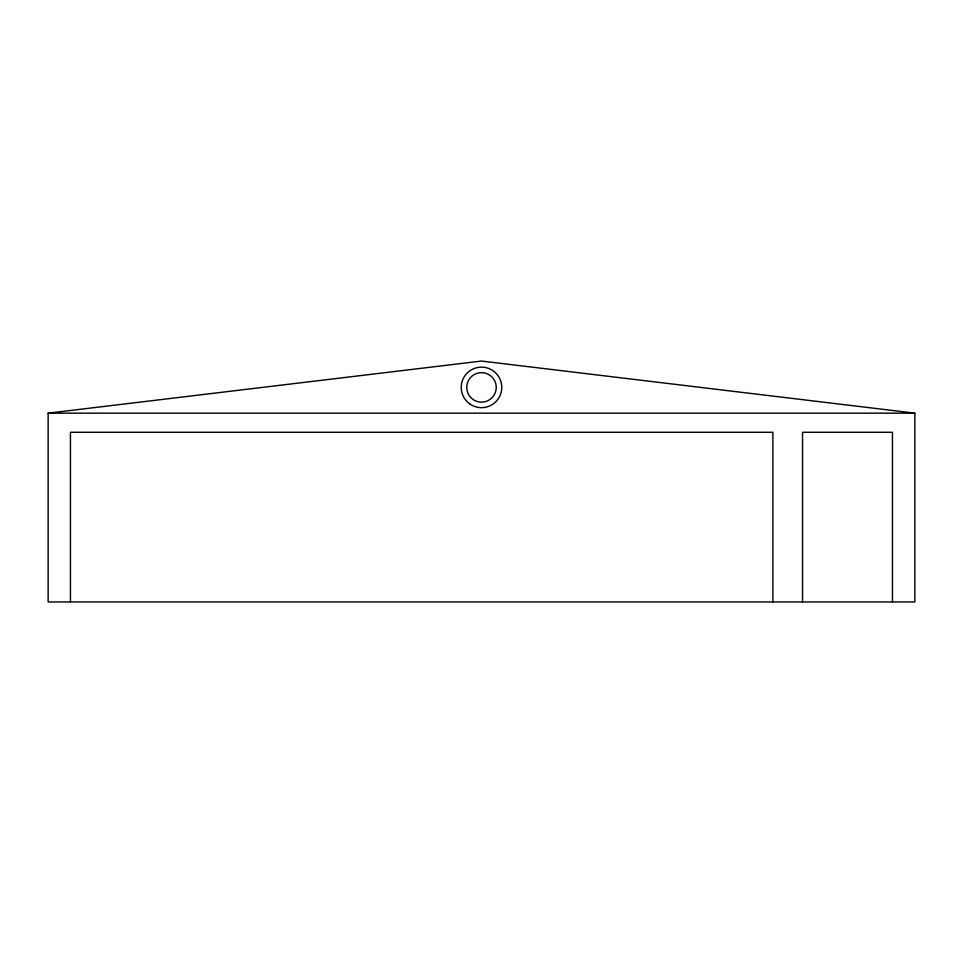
<?xml version="1.0" encoding="UTF-8"?>
<svg xmlns="http://www.w3.org/2000/svg" width="963" height="963" viewBox="0 0 963 963"><rect width="100%" height="100%" fill="white"/><g stroke="black" fill="none" stroke-linecap="round" stroke-linejoin="round"><path stroke-width="1.44" d="M48.15 413.163L481.5 361.053L914.85 413.163L914.85 601.947L48.15 601.947L48.15 413.163L914.85 413.163M892.46 601.947L892.46 432.279L802.54 432.279L802.54 601.947M772.88 601.947L772.88 432.279L70.455 432.279L70.455 601.947M469.896 404.015A20.271 20.271 0 0 0 501.699 389.136A20.271 20.271 0 0 0 472.905 369.046A20.271 20.271 0 0 0 469.896 404.015M473.05 399.489A14.758 14.758 0 0 0 496.198 388.667A14.758 14.758 0 0 0 475.253 374.041A14.758 14.758 0 0 0 473.05 399.489"/></g></svg>
